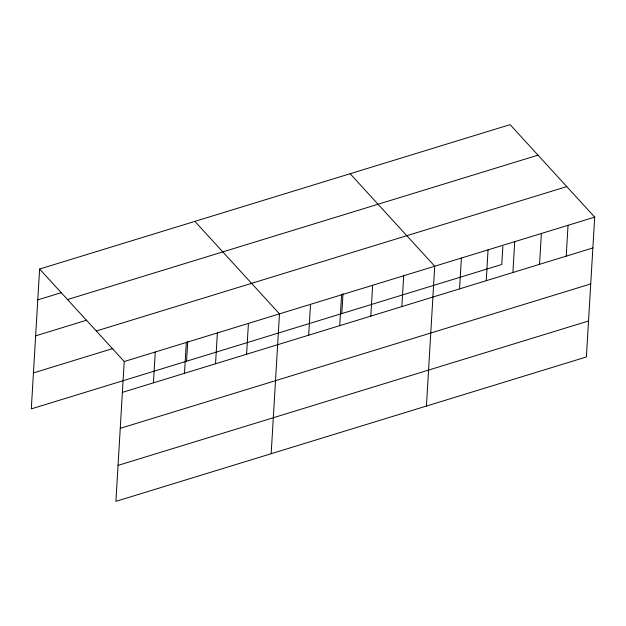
<?xml version="1.0" encoding="UTF-8"?>
<svg xmlns="http://www.w3.org/2000/svg" width="626" height="626" viewBox="0 0 626 626"><rect width="100%" height="100%" fill="white"/><g stroke="black" fill="none" stroke-linecap="round" stroke-linejoin="round"><path stroke-width="0.94" d="M39.61 269.039L124.222 361.523L115.912 501.363L586.39 356.961L594.7 217.12L510.088 124.637L39.61 269.039L31.3 408.88L501.778 264.477L502.85 246.495M153.44 382.838L155.271 351.992M184.49 373.307L186.321 342.461M186.556 361.225L187.737 341.35M215.54 363.776L217.371 332.93M246.597 354.246L248.428 323.399M271.168 453.709L279.478 313.869L194.866 221.385M308.696 335.184L310.527 304.338M339.746 325.653L341.585 294.807M341.819 313.571L343.001 293.696M370.803 316.122L372.634 285.276M401.853 306.591L403.684 275.745M426.431 406.055L434.734 266.214L350.13 173.731M459.562 288.876L461.393 258.037M486.222 280.698L488.061 249.852M512.89 272.513L514.721 241.667M539.549 264.329L541.38 233.49M566.209 256.144L568.04 225.305M37.779 299.885L61.52 292.592M67.53 299.557L538.008 155.154M35.635 335.849L86.779 320.152M96.294 331.005L566.78 186.603M33.436 372.908L112.891 348.525M124.222 361.523L594.7 217.12M122.383 392.369L592.869 247.966M120.247 428.333L590.733 283.93M118.048 465.392L588.526 320.989"/></g></svg>
